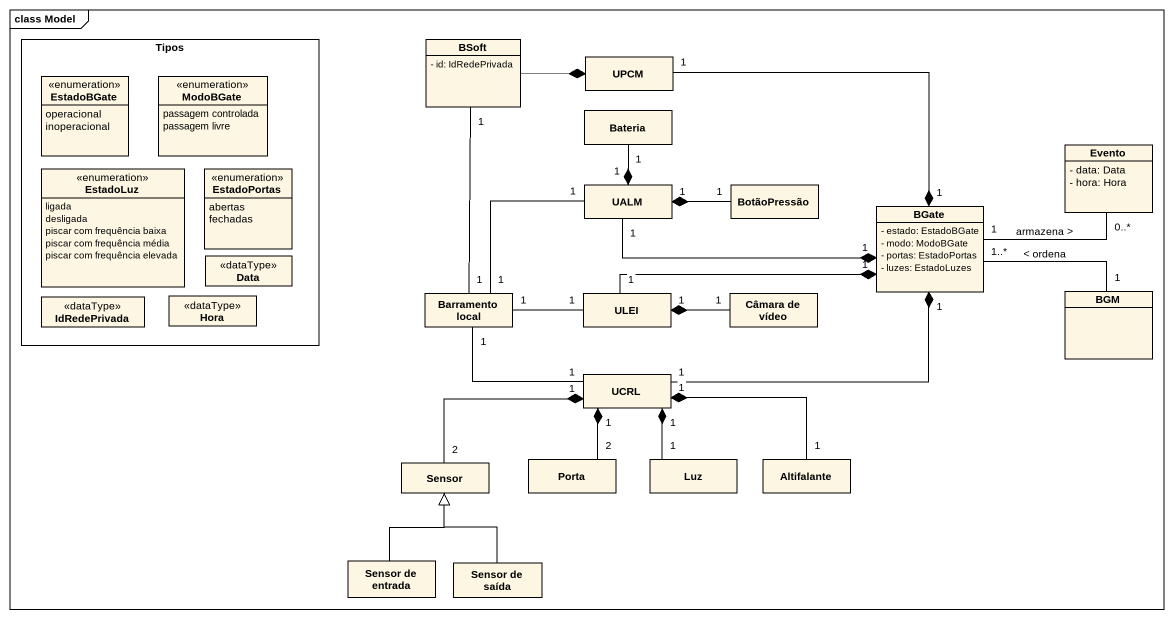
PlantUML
@startuml
mainframe class Model
hide circle
hide empty members
skinparam classAttributeIconSize 0
rectangle Tipos {
  enum EstadoBGate {
    operacional
    inoperacional
  }
  enum ModoBGate {
    passagem controlada
    passagem livre
  }
  enum EstadoLuz {
    ligada
    desligada
    piscar com frequência baixa
    piscar com frequência média
    piscar com frequência elevada
  }
  enum EstadoPortas {
    abertas
    fechadas
  }
  class Data <<dataType>>
  class IdRedePrivada <<dataType>>
  class Hora <<dataType>>
}
class BSoft {
  - id: IdRedePrivada
}
class UPCM
class Bateria
class Evento {
  - data: Data
  - hora: Hora
}
class UALM
class BotãoPressão
class BGate {
  - estado: EstadoBGate
  - modo: ModoBGate
  - portas: EstadoPortas
  - luzes: EstadoLuzes
}
class "Barramento local" as Barramento_local
class ULEI
class "Câmara de vídeo" as Câmara_de_vídeo
class BGM
class UCRL
class Sensor
class Porta
class Luz
class Altifalante
class "Sensor de entrada" as Sensor_de_entrada
class "Sensor de saída" as Sensor_de_saída
BSoft -right-* UPCM
BSoft "1" -- "1" Barramento_local
UPCM "1" -right-* "1" BGate
Bateria "1" --* "1" UALM
UALM "1" -right-* "1" BGate
UALM "1" -- "1" Barramento_local
BotãoPressão "1" -left-* "1" UALM
BGate "1" -right- "0..*" Evento : armazena >
ULEI "1" -right-* "1" BGate
ULEI "1" -left- "1" Barramento_local
Câmara_de_vídeo "1" -left-* "1" ULEI
BGM "1" -left- "1..*" BGate : < ordena
UCRL "1" -right-* "1" BGate
UCRL "1" -left- "1" Barramento_local
Sensor "2" -right-* "1" UCRL
Porta "2" -up-* "1" UCRL
Luz "1" -up-* "1" UCRL
Altifalante "1" -left-* "1" UCRL
Sensor_de_entrada -up-|> Sensor
Sensor_de_saída -up-|> Sensor
@enduml
